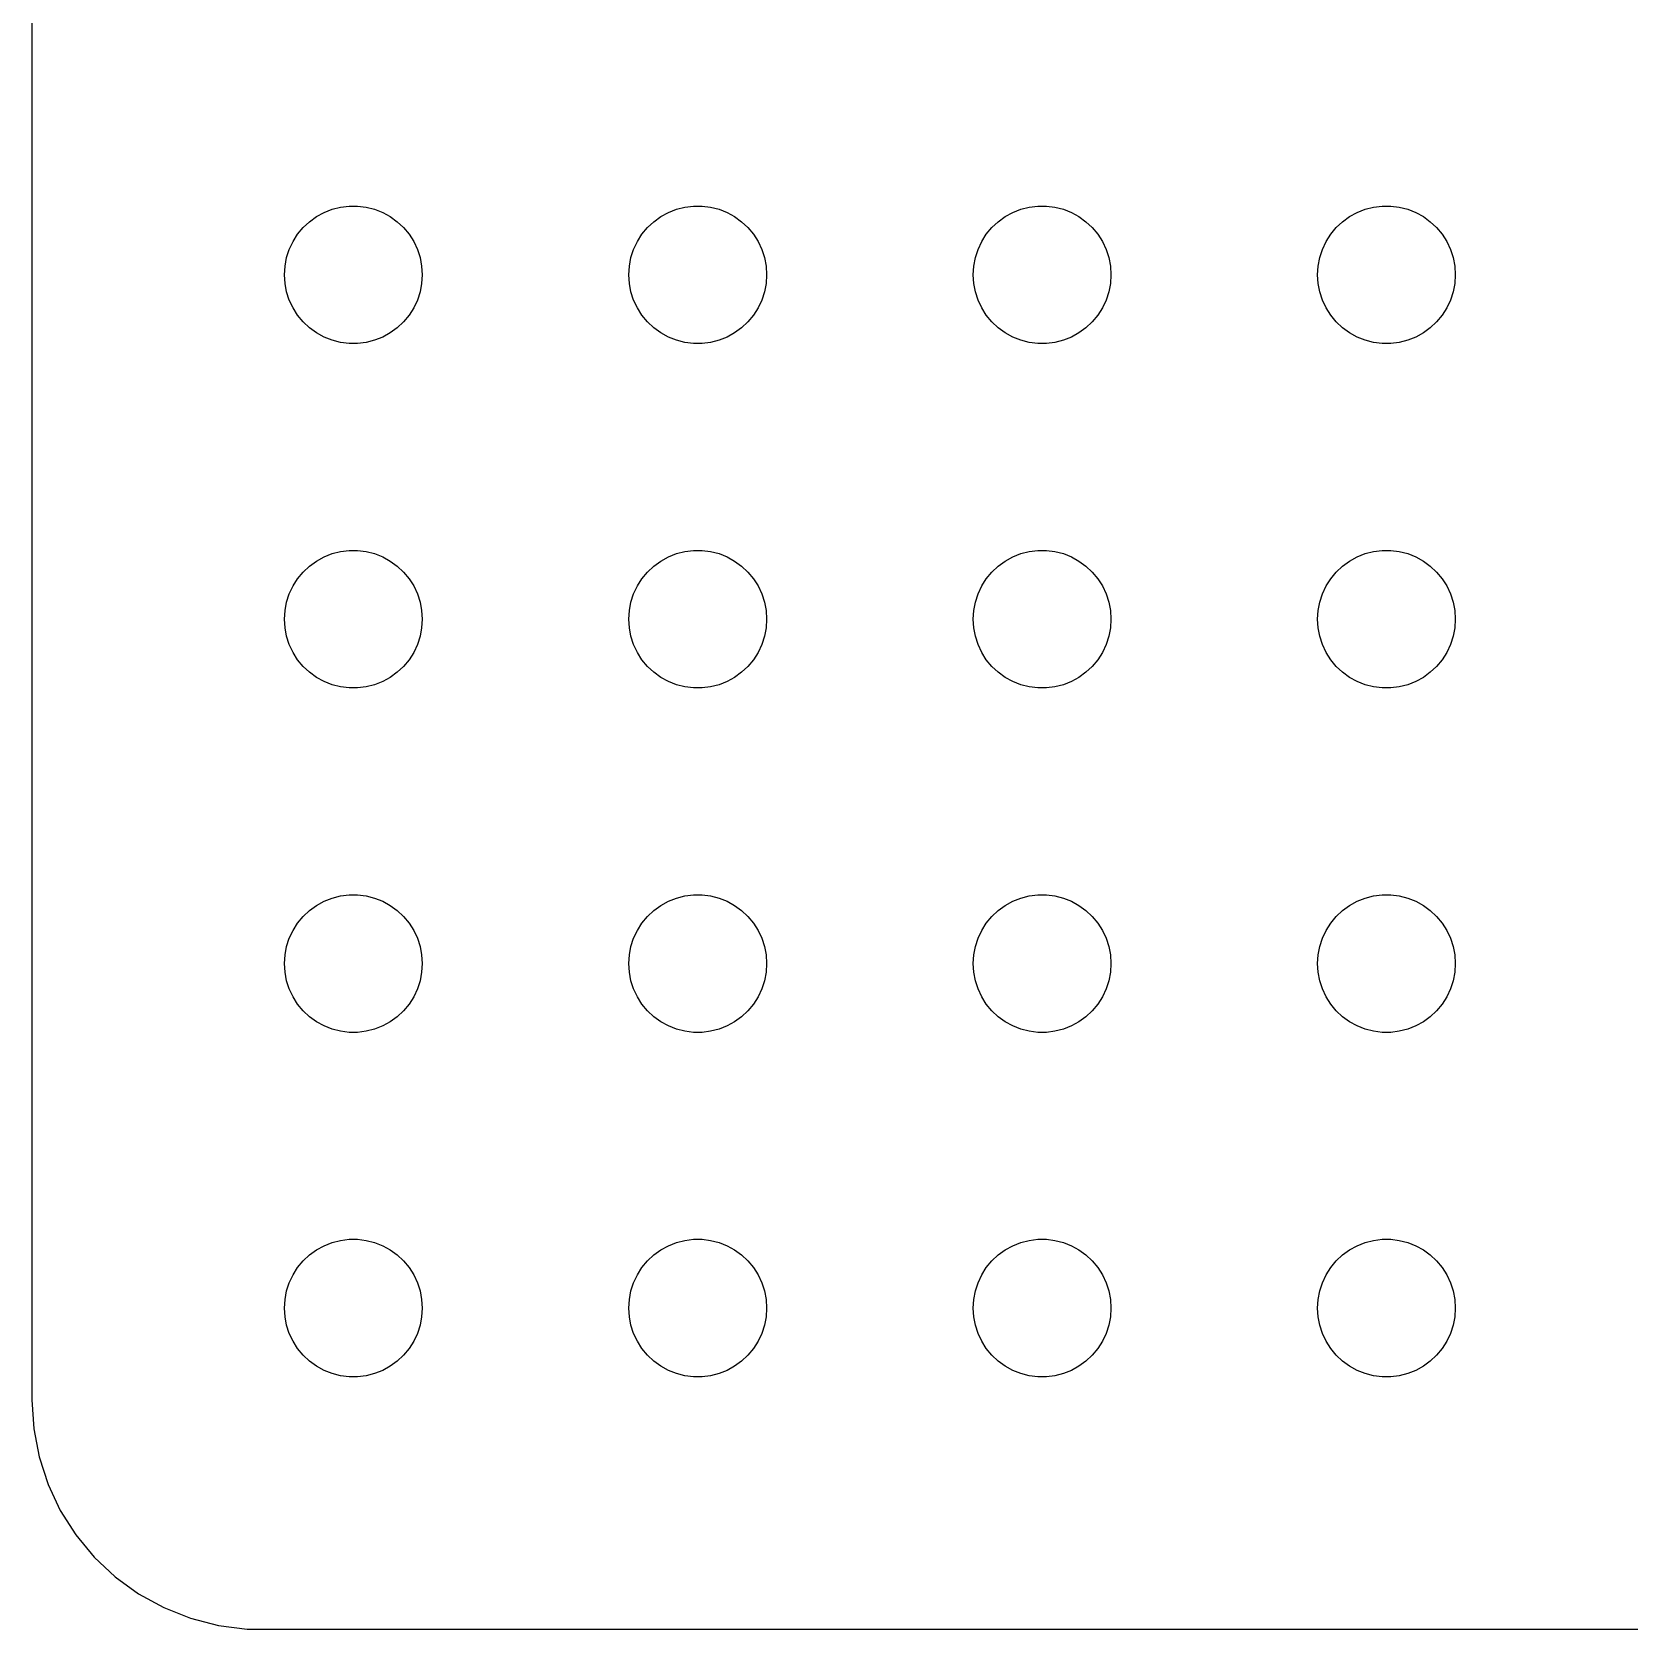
# Model space of a CAD drawing. Header units: metres. Extents: x -150 to 150, y -149 to 149.
# Drawn here: x -149.5 to -114.72, y -149.49 to -114.71 of the extents above; entities that cross this region are included whole.
import ezdxf

# ---------------------------------------------------------------- set-up
doc = ezdxf.new("R2010")
doc.units = ezdxf.units.M

msp = doc.modelspace()

# ---------------------------------------------------------------- linework, layer by layer
for p, q in [((-149.5, 144.5), (-149.5, -144.5)), ((-143.139, -118.643), (-142.964, -118.573)), ((-142.964, -118.573), (-142.781, -118.527)), ((-142.781, -118.527), (-142.594, -118.503)), ((-142.594, -118.503), (-142.406, -118.503)), ((-142.406, -118.503), (-142.219, -118.527)), ((-142.219, -118.527), (-142.036, -118.573)), ((-142.036, -118.573), (-141.861, -118.643)), ((-135.639, -118.643), (-135.464, -118.573)), ((-135.464, -118.573), (-135.281, -118.527)), ((-135.281, -118.527), (-135.094, -118.503)), ((-135.094, -118.503), (-134.906, -118.503)), ((-134.906, -118.503), (-134.719, -118.527)), ((-134.719, -118.527), (-134.536, -118.573)), ((-134.536, -118.573), (-134.361, -118.643)), ((-128.139, -118.643), (-127.964, -118.573)), ((-127.964, -118.573), (-127.781, -118.527)), ((-127.781, -118.527), (-127.594, -118.503)), ((-127.594, -118.503), (-127.406, -118.503)), ((-127.406, -118.503), (-127.219, -118.527)), ((-127.219, -118.527), (-127.036, -118.573)), ((-127.036, -118.573), (-126.861, -118.643)), ((-120.639, -118.643), (-120.464, -118.573)), ((-120.464, -118.573), (-120.281, -118.527)), ((-120.281, -118.527), (-120.094, -118.503)), ((-120.094, -118.503), (-119.906, -118.503)), ((-119.906, -118.503), (-119.719, -118.527)), ((-119.719, -118.527), (-119.536, -118.573)), ((-119.536, -118.573), (-119.361, -118.643)), ((-143.593, -118.973), (-143.456, -118.844)), ((-143.456, -118.844), (-143.304, -118.734)), ((-143.304, -118.734), (-143.139, -118.643)), ((-141.861, -118.643), (-141.696, -118.734)), ((-141.696, -118.734), (-141.544, -118.844)), ((-141.544, -118.844), (-141.407, -118.973)), ((-136.093, -118.973), (-135.956, -118.844)), ((-135.956, -118.844), (-135.804, -118.734)), ((-135.804, -118.734), (-135.639, -118.643)), ((-134.361, -118.643), (-134.196, -118.734)), ((-134.196, -118.734), (-134.044, -118.844)), ((-134.044, -118.844), (-133.907, -118.973)), ((-128.593, -118.973), (-128.456, -118.844)), ((-128.456, -118.844), (-128.304, -118.734)), ((-128.304, -118.734), (-128.139, -118.643)), ((-126.861, -118.643), (-126.696, -118.734)), ((-126.696, -118.734), (-126.544, -118.844)), ((-126.544, -118.844), (-126.407, -118.973)), ((-121.093, -118.973), (-120.956, -118.844)), ((-120.956, -118.844), (-120.804, -118.734)), ((-120.804, -118.734), (-120.639, -118.643)), ((-119.361, -118.643), (-119.196, -118.734)), ((-119.196, -118.734), (-119.044, -118.844)), ((-119.044, -118.844), (-118.907, -118.973)), ((-143.895, -119.448), (-143.814, -119.277)), ((-143.814, -119.277), (-143.714, -119.118)), ((-143.714, -119.118), (-143.593, -118.973)), ((-141.407, -118.973), (-141.286, -119.118)), ((-141.286, -119.118), (-141.186, -119.277)), ((-141.186, -119.277), (-141.105, -119.448)), ((-136.395, -119.448), (-136.314, -119.277)), ((-136.314, -119.277), (-136.214, -119.118)), ((-136.214, -119.118), (-136.093, -118.973)), ((-133.907, -118.973), (-133.786, -119.118)), ((-133.786, -119.118), (-133.686, -119.277)), ((-133.686, -119.277), (-133.605, -119.448)), ((-128.895, -119.448), (-128.814, -119.277)), ((-128.814, -119.277), (-128.714, -119.118)), ((-128.714, -119.118), (-128.593, -118.973)), ((-126.407, -118.973), (-126.286, -119.118)), ((-126.286, -119.118), (-126.186, -119.277)), ((-126.186, -119.277), (-126.105, -119.448)), ((-121.395, -119.448), (-121.314, -119.277)), ((-121.314, -119.277), (-121.214, -119.118)), ((-121.214, -119.118), (-121.093, -118.973)), ((-118.907, -118.973), (-118.786, -119.118)), ((-118.786, -119.118), (-118.686, -119.277)), ((-118.686, -119.277), (-118.605, -119.448)), ((-143.988, -119.812), (-143.953, -119.627)), ((-143.953, -119.627), (-143.895, -119.448)), ((-141.105, -119.448), (-141.047, -119.627)), ((-141.047, -119.627), (-141.012, -119.812)), ((-136.488, -119.812), (-136.453, -119.627)), ((-136.453, -119.627), (-136.395, -119.448)), ((-133.605, -119.448), (-133.547, -119.627)), ((-133.547, -119.627), (-133.512, -119.812)), ((-128.988, -119.812), (-128.953, -119.627)), ((-128.953, -119.627), (-128.895, -119.448)), ((-126.105, -119.448), (-126.047, -119.627)), ((-126.047, -119.627), (-126.012, -119.812)), ((-121.488, -119.812), (-121.453, -119.627)), ((-121.453, -119.627), (-121.395, -119.448)), ((-118.605, -119.448), (-118.547, -119.627)), ((-118.547, -119.627), (-118.512, -119.812)), ((-144, -120), (-143.988, -119.812)), ((-143.988, -120.188), (-144, -120)), ((-141.012, -119.812), (-141, -120)), ((-141, -120), (-141.012, -120.188)), ((-136.5, -120), (-136.488, -119.812)), ((-136.488, -120.188), (-136.5, -120)), ((-133.512, -119.812), (-133.5, -120)), ((-133.5, -120), (-133.512, -120.188)), ((-129, -120), (-128.988, -119.812)), ((-128.988, -120.188), (-129, -120)), ((-126.012, -119.812), (-126, -120)), ((-126, -120), (-126.012, -120.188)), ((-121.5, -120), (-121.488, -119.812)), ((-121.488, -120.188), (-121.5, -120)), ((-118.512, -119.812), (-118.5, -120)), ((-118.5, -120), (-118.512, -120.188)), ((-143.953, -120.373), (-143.988, -120.188)), ((-141.012, -120.188), (-141.047, -120.373)), ((-136.453, -120.373), (-136.488, -120.188)), ((-133.512, -120.188), (-133.547, -120.373)), ((-128.953, -120.373), (-128.988, -120.188)), ((-126.012, -120.188), (-126.047, -120.373)), ((-121.453, -120.373), (-121.488, -120.188)), ((-118.512, -120.188), (-118.547, -120.373)), ((-143.895, -120.552), (-143.953, -120.373)), ((-143.814, -120.723), (-143.895, -120.552)), ((-141.105, -120.552), (-141.186, -120.723)), ((-141.047, -120.373), (-141.105, -120.552)), ((-136.395, -120.552), (-136.453, -120.373)), ((-136.314, -120.723), (-136.395, -120.552)), ((-133.605, -120.552), (-133.686, -120.723)), ((-133.547, -120.373), (-133.605, -120.552)), ((-128.895, -120.552), (-128.953, -120.373)), ((-128.814, -120.723), (-128.895, -120.552)), ((-126.105, -120.552), (-126.186, -120.723)), ((-126.047, -120.373), (-126.105, -120.552)), ((-121.395, -120.552), (-121.453, -120.373)), ((-121.314, -120.723), (-121.395, -120.552)), ((-118.605, -120.552), (-118.686, -120.723)), ((-118.547, -120.373), (-118.605, -120.552)), ((-143.714, -120.882), (-143.814, -120.723)), ((-143.593, -121.027), (-143.714, -120.882)), ((-143.456, -121.156), (-143.593, -121.027)), ((-141.407, -121.027), (-141.544, -121.156)), ((-141.286, -120.882), (-141.407, -121.027)), ((-141.186, -120.723), (-141.286, -120.882)), ((-136.214, -120.882), (-136.314, -120.723)), ((-136.093, -121.027), (-136.214, -120.882)), ((-135.956, -121.156), (-136.093, -121.027)), ((-133.907, -121.027), (-134.044, -121.156)), ((-133.786, -120.882), (-133.907, -121.027)), ((-133.686, -120.723), (-133.786, -120.882)), ((-128.714, -120.882), (-128.814, -120.723)), ((-128.593, -121.027), (-128.714, -120.882)), ((-128.456, -121.156), (-128.593, -121.027)), ((-126.407, -121.027), (-126.544, -121.156)), ((-126.286, -120.882), (-126.407, -121.027)), ((-126.186, -120.723), (-126.286, -120.882)), ((-121.214, -120.882), (-121.314, -120.723)), ((-121.093, -121.027), (-121.214, -120.882)), ((-120.956, -121.156), (-121.093, -121.027)), ((-118.907, -121.027), (-119.044, -121.156)), ((-118.786, -120.882), (-118.907, -121.027)), ((-118.686, -120.723), (-118.786, -120.882)), ((-143.304, -121.266), (-143.456, -121.156)), ((-143.139, -121.357), (-143.304, -121.266)), ((-142.964, -121.427), (-143.139, -121.357)), ((-141.861, -121.357), (-142.036, -121.427)), ((-141.696, -121.266), (-141.861, -121.357)), ((-141.544, -121.156), (-141.696, -121.266)), ((-135.804, -121.266), (-135.956, -121.156)), ((-135.639, -121.357), (-135.804, -121.266)), ((-135.464, -121.427), (-135.639, -121.357)), ((-134.361, -121.357), (-134.536, -121.427)), ((-134.196, -121.266), (-134.361, -121.357)), ((-134.044, -121.156), (-134.196, -121.266)), ((-128.304, -121.266), (-128.456, -121.156)), ((-128.139, -121.357), (-128.304, -121.266)), ((-127.964, -121.427), (-128.139, -121.357)), ((-126.861, -121.357), (-127.036, -121.427)), ((-126.696, -121.266), (-126.861, -121.357)), ((-126.544, -121.156), (-126.696, -121.266)), ((-120.804, -121.266), (-120.956, -121.156)), ((-120.639, -121.357), (-120.804, -121.266)), ((-120.464, -121.427), (-120.639, -121.357)), ((-119.361, -121.357), (-119.536, -121.427)), ((-119.196, -121.266), (-119.361, -121.357)), ((-119.044, -121.156), (-119.196, -121.266)), ((-142.781, -121.473), (-142.964, -121.427)), ((-142.594, -121.497), (-142.781, -121.473)), ((-142.406, -121.497), (-142.594, -121.497)), ((-142.219, -121.473), (-142.406, -121.497)), ((-142.036, -121.427), (-142.219, -121.473)), ((-135.281, -121.473), (-135.464, -121.427)), ((-135.094, -121.497), (-135.281, -121.473)), ((-134.906, -121.497), (-135.094, -121.497)), ((-134.719, -121.473), (-134.906, -121.497)), ((-134.536, -121.427), (-134.719, -121.473)), ((-127.781, -121.473), (-127.964, -121.427)), ((-127.594, -121.497), (-127.781, -121.473)), ((-127.406, -121.497), (-127.594, -121.497)), ((-127.219, -121.473), (-127.406, -121.497)), ((-127.036, -121.427), (-127.219, -121.473)), ((-120.281, -121.473), (-120.464, -121.427)), ((-120.094, -121.497), (-120.281, -121.473)), ((-119.906, -121.497), (-120.094, -121.497)), ((-119.719, -121.473), (-119.906, -121.497)), ((-119.536, -121.427), (-119.719, -121.473)), ((-143.456, -126.344), (-143.304, -126.234)), ((-143.304, -126.234), (-143.139, -126.143)), ((-143.139, -126.143), (-142.964, -126.073)), ((-142.964, -126.073), (-142.781, -126.027)), ((-142.781, -126.027), (-142.594, -126.003)), ((-142.594, -126.003), (-142.406, -126.003)), ((-142.406, -126.003), (-142.219, -126.027)), ((-142.219, -126.027), (-142.036, -126.073)), ((-142.036, -126.073), (-141.861, -126.143)), ((-141.861, -126.143), (-141.696, -126.234)), ((-141.696, -126.234), (-141.544, -126.344)), ((-135.956, -126.344), (-135.804, -126.234)), ((-135.804, -126.234), (-135.639, -126.143)), ((-135.639, -126.143), (-135.464, -126.073)), ((-135.464, -126.073), (-135.281, -126.027)), ((-135.281, -126.027), (-135.094, -126.003)), ((-135.094, -126.003), (-134.906, -126.003)), ((-134.906, -126.003), (-134.719, -126.027)), ((-134.719, -126.027), (-134.536, -126.073)), ((-134.536, -126.073), (-134.361, -126.143)), ((-134.361, -126.143), (-134.196, -126.234)), ((-134.196, -126.234), (-134.044, -126.344)), ((-128.456, -126.344), (-128.304, -126.234)), ((-128.304, -126.234), (-128.139, -126.143)), ((-128.139, -126.143), (-127.964, -126.073)), ((-127.964, -126.073), (-127.781, -126.027)), ((-127.781, -126.027), (-127.594, -126.003)), ((-127.594, -126.003), (-127.406, -126.003)), ((-127.406, -126.003), (-127.219, -126.027)), ((-127.219, -126.027), (-127.036, -126.073)), ((-127.036, -126.073), (-126.861, -126.143)), ((-126.861, -126.143), (-126.696, -126.234)), ((-126.696, -126.234), (-126.544, -126.344)), ((-120.956, -126.344), (-120.804, -126.234)), ((-120.804, -126.234), (-120.639, -126.143)), ((-120.639, -126.143), (-120.464, -126.073)), ((-120.464, -126.073), (-120.281, -126.027)), ((-120.281, -126.027), (-120.094, -126.003)), ((-120.094, -126.003), (-119.906, -126.003)), ((-119.906, -126.003), (-119.719, -126.027)), ((-119.719, -126.027), (-119.536, -126.073)), ((-119.536, -126.073), (-119.361, -126.143)), ((-119.361, -126.143), (-119.196, -126.234)), ((-119.196, -126.234), (-119.044, -126.344)), ((-143.714, -126.618), (-143.593, -126.473)), ((-143.593, -126.473), (-143.456, -126.344)), ((-141.544, -126.344), (-141.407, -126.473)), ((-141.407, -126.473), (-141.286, -126.618)), ((-136.214, -126.618), (-136.093, -126.473)), ((-136.093, -126.473), (-135.956, -126.344)), ((-134.044, -126.344), (-133.907, -126.473)), ((-133.907, -126.473), (-133.786, -126.618)), ((-128.714, -126.618), (-128.593, -126.473)), ((-128.593, -126.473), (-128.456, -126.344)), ((-126.544, -126.344), (-126.407, -126.473)), ((-126.407, -126.473), (-126.286, -126.618)), ((-121.214, -126.618), (-121.093, -126.473)), ((-121.093, -126.473), (-120.956, -126.344)), ((-119.044, -126.344), (-118.907, -126.473)), ((-118.907, -126.473), (-118.786, -126.618)), ((-143.953, -127.127), (-143.895, -126.948)), ((-143.895, -126.948), (-143.814, -126.777)), ((-143.814, -126.777), (-143.714, -126.618)), ((-141.286, -126.618), (-141.186, -126.777)), ((-141.186, -126.777), (-141.105, -126.948)), ((-141.105, -126.948), (-141.047, -127.127)), ((-136.453, -127.127), (-136.395, -126.948)), ((-136.395, -126.948), (-136.314, -126.777)), ((-136.314, -126.777), (-136.214, -126.618)), ((-133.786, -126.618), (-133.686, -126.777)), ((-133.686, -126.777), (-133.605, -126.948)), ((-133.605, -126.948), (-133.547, -127.127)), ((-128.953, -127.127), (-128.895, -126.948)), ((-128.895, -126.948), (-128.814, -126.777)), ((-128.814, -126.777), (-128.714, -126.618)), ((-126.286, -126.618), (-126.186, -126.777)), ((-126.186, -126.777), (-126.105, -126.948)), ((-126.105, -126.948), (-126.047, -127.127)), ((-121.453, -127.127), (-121.395, -126.948)), ((-121.395, -126.948), (-121.314, -126.777)), ((-121.314, -126.777), (-121.214, -126.618)), ((-118.786, -126.618), (-118.686, -126.777)), ((-118.686, -126.777), (-118.605, -126.948)), ((-118.605, -126.948), (-118.547, -127.127)), ((-143.988, -127.312), (-143.953, -127.127)), ((-141.047, -127.127), (-141.012, -127.312)), ((-136.488, -127.312), (-136.453, -127.127)), ((-133.547, -127.127), (-133.512, -127.312)), ((-128.988, -127.312), (-128.953, -127.127)), ((-126.047, -127.127), (-126.012, -127.312)), ((-121.488, -127.312), (-121.453, -127.127)), ((-118.547, -127.127), (-118.512, -127.312)), ((-144, -127.5), (-143.988, -127.312)), ((-143.988, -127.688), (-144, -127.5)), ((-141.012, -127.312), (-141, -127.5)), ((-141, -127.5), (-141.012, -127.688)), ((-136.5, -127.5), (-136.488, -127.312)), ((-136.488, -127.688), (-136.5, -127.5)), ((-133.512, -127.312), (-133.5, -127.5)), ((-133.5, -127.5), (-133.512, -127.688)), ((-129, -127.5), (-128.988, -127.312)), ((-128.988, -127.688), (-129, -127.5)), ((-126.012, -127.312), (-126, -127.5)), ((-126, -127.5), (-126.012, -127.688)), ((-121.5, -127.5), (-121.488, -127.312)), ((-121.488, -127.688), (-121.5, -127.5)), ((-118.512, -127.312), (-118.5, -127.5)), ((-118.5, -127.5), (-118.512, -127.688)), ((-143.953, -127.873), (-143.988, -127.688)), ((-143.895, -128.052), (-143.953, -127.873)), ((-141.047, -127.873), (-141.105, -128.052)), ((-141.012, -127.688), (-141.047, -127.873)), ((-136.453, -127.873), (-136.488, -127.688)), ((-136.395, -128.052), (-136.453, -127.873)), ((-133.547, -127.873), (-133.605, -128.052)), ((-133.512, -127.688), (-133.547, -127.873)), ((-128.953, -127.873), (-128.988, -127.688)), ((-128.895, -128.052), (-128.953, -127.873)), ((-126.047, -127.873), (-126.105, -128.052)), ((-126.012, -127.688), (-126.047, -127.873)), ((-121.453, -127.873), (-121.488, -127.688)), ((-121.395, -128.052), (-121.453, -127.873)), ((-118.547, -127.873), (-118.605, -128.052)), ((-118.512, -127.688), (-118.547, -127.873)), ((-143.814, -128.223), (-143.895, -128.052)), ((-143.714, -128.382), (-143.814, -128.223)), ((-141.186, -128.223), (-141.286, -128.382)), ((-141.105, -128.052), (-141.186, -128.223)), ((-136.314, -128.223), (-136.395, -128.052)), ((-136.214, -128.382), (-136.314, -128.223)), ((-133.686, -128.223), (-133.786, -128.382)), ((-133.605, -128.052), (-133.686, -128.223)), ((-128.814, -128.223), (-128.895, -128.052)), ((-128.714, -128.382), (-128.814, -128.223)), ((-126.186, -128.223), (-126.286, -128.382)), ((-126.105, -128.052), (-126.186, -128.223)), ((-121.314, -128.223), (-121.395, -128.052)), ((-121.214, -128.382), (-121.314, -128.223)), ((-118.686, -128.223), (-118.786, -128.382)), ((-118.605, -128.052), (-118.686, -128.223)), ((-143.593, -128.527), (-143.714, -128.382)), ((-143.456, -128.656), (-143.593, -128.527)), ((-143.304, -128.766), (-143.456, -128.656)), ((-141.544, -128.656), (-141.696, -128.766)), ((-141.407, -128.527), (-141.544, -128.656)), ((-141.286, -128.382), (-141.407, -128.527)), ((-136.093, -128.527), (-136.214, -128.382)), ((-135.956, -128.656), (-136.093, -128.527)), ((-135.804, -128.766), (-135.956, -128.656)), ((-134.044, -128.656), (-134.196, -128.766)), ((-133.907, -128.527), (-134.044, -128.656)), ((-133.786, -128.382), (-133.907, -128.527)), ((-128.593, -128.527), (-128.714, -128.382)), ((-128.456, -128.656), (-128.593, -128.527)), ((-128.304, -128.766), (-128.456, -128.656)), ((-126.544, -128.656), (-126.696, -128.766)), ((-126.407, -128.527), (-126.544, -128.656)), ((-126.286, -128.382), (-126.407, -128.527)), ((-121.093, -128.527), (-121.214, -128.382)), ((-120.956, -128.656), (-121.093, -128.527)), ((-120.804, -128.766), (-120.956, -128.656)), ((-119.044, -128.656), (-119.196, -128.766)), ((-118.907, -128.527), (-119.044, -128.656)), ((-118.786, -128.382), (-118.907, -128.527)), ((-143.139, -128.857), (-143.304, -128.766)), ((-142.964, -128.927), (-143.139, -128.857)), ((-142.781, -128.973), (-142.964, -128.927)), ((-142.594, -128.997), (-142.781, -128.973)), ((-142.406, -128.997), (-142.594, -128.997)), ((-142.219, -128.973), (-142.406, -128.997)), ((-142.036, -128.927), (-142.219, -128.973)), ((-141.861, -128.857), (-142.036, -128.927)), ((-141.696, -128.766), (-141.861, -128.857)), ((-135.639, -128.857), (-135.804, -128.766)), ((-135.464, -128.927), (-135.639, -128.857)), ((-135.281, -128.973), (-135.464, -128.927)), ((-135.094, -128.997), (-135.281, -128.973)), ((-134.906, -128.997), (-135.094, -128.997)), ((-134.719, -128.973), (-134.906, -128.997)), ((-134.536, -128.927), (-134.719, -128.973)), ((-134.361, -128.857), (-134.536, -128.927)), ((-134.196, -128.766), (-134.361, -128.857)), ((-128.139, -128.857), (-128.304, -128.766)), ((-127.964, -128.927), (-128.139, -128.857)), ((-127.781, -128.973), (-127.964, -128.927)), ((-127.594, -128.997), (-127.781, -128.973)), ((-127.406, -128.997), (-127.594, -128.997)), ((-127.219, -128.973), (-127.406, -128.997)), ((-127.036, -128.927), (-127.219, -128.973)), ((-126.861, -128.857), (-127.036, -128.927)), ((-126.696, -128.766), (-126.861, -128.857)), ((-120.639, -128.857), (-120.804, -128.766)), ((-120.464, -128.927), (-120.639, -128.857)), ((-120.281, -128.973), (-120.464, -128.927)), ((-120.094, -128.997), (-120.281, -128.973)), ((-119.906, -128.997), (-120.094, -128.997)), ((-119.719, -128.973), (-119.906, -128.997)), ((-119.536, -128.927), (-119.719, -128.973)), ((-119.361, -128.857), (-119.536, -128.927)), ((-119.196, -128.766), (-119.361, -128.857)), ((-142.964, -133.573), (-142.781, -133.527)), ((-142.781, -133.527), (-142.594, -133.503)), ((-142.594, -133.503), (-142.406, -133.503)), ((-142.406, -133.503), (-142.219, -133.527)), ((-142.219, -133.527), (-142.036, -133.573)), ((-135.464, -133.573), (-135.281, -133.527)), ((-135.281, -133.527), (-135.094, -133.503)), ((-135.094, -133.503), (-134.906, -133.503)), ((-134.906, -133.503), (-134.719, -133.527)), ((-134.719, -133.527), (-134.536, -133.573)), ((-127.964, -133.573), (-127.781, -133.527)), ((-127.781, -133.527), (-127.594, -133.503)), ((-127.594, -133.503), (-127.406, -133.503)), ((-127.406, -133.503), (-127.219, -133.527)), ((-127.219, -133.527), (-127.036, -133.573)), ((-120.464, -133.573), (-120.281, -133.527)), ((-120.281, -133.527), (-120.094, -133.503)), ((-120.094, -133.503), (-119.906, -133.503)), ((-119.906, -133.503), (-119.719, -133.527)), ((-119.719, -133.527), (-119.536, -133.573)), ((-143.593, -133.973), (-143.456, -133.844)), ((-143.456, -133.844), (-143.304, -133.734)), ((-143.304, -133.734), (-143.139, -133.643)), ((-143.139, -133.643), (-142.964, -133.573)), ((-142.036, -133.573), (-141.861, -133.643)), ((-141.861, -133.643), (-141.696, -133.734)), ((-141.696, -133.734), (-141.544, -133.844)), ((-141.544, -133.844), (-141.407, -133.973)), ((-136.093, -133.973), (-135.956, -133.844)), ((-135.956, -133.844), (-135.804, -133.734)), ((-135.804, -133.734), (-135.639, -133.643)), ((-135.639, -133.643), (-135.464, -133.573)), ((-134.536, -133.573), (-134.361, -133.643)), ((-134.361, -133.643), (-134.196, -133.734)), ((-134.196, -133.734), (-134.044, -133.844)), ((-134.044, -133.844), (-133.907, -133.973)), ((-128.593, -133.973), (-128.456, -133.844)), ((-128.456, -133.844), (-128.304, -133.734)), ((-128.304, -133.734), (-128.139, -133.643)), ((-128.139, -133.643), (-127.964, -133.573)), ((-127.036, -133.573), (-126.861, -133.643)), ((-126.861, -133.643), (-126.696, -133.734)), ((-126.696, -133.734), (-126.544, -133.844)), ((-126.544, -133.844), (-126.407, -133.973)), ((-121.093, -133.973), (-120.956, -133.844)), ((-120.956, -133.844), (-120.804, -133.734)), ((-120.804, -133.734), (-120.639, -133.643)), ((-120.639, -133.643), (-120.464, -133.573)), ((-119.536, -133.573), (-119.361, -133.643)), ((-119.361, -133.643), (-119.196, -133.734)), ((-119.196, -133.734), (-119.044, -133.844)), ((-119.044, -133.844), (-118.907, -133.973)), ((-143.814, -134.277), (-143.714, -134.118)), ((-143.714, -134.118), (-143.593, -133.973)), ((-141.407, -133.973), (-141.286, -134.118)), ((-141.286, -134.118), (-141.186, -134.277)), ((-136.314, -134.277), (-136.214, -134.118)), ((-136.214, -134.118), (-136.093, -133.973)), ((-133.907, -133.973), (-133.786, -134.118)), ((-133.786, -134.118), (-133.686, -134.277)), ((-128.814, -134.277), (-128.714, -134.118)), ((-128.714, -134.118), (-128.593, -133.973)), ((-126.407, -133.973), (-126.286, -134.118)), ((-126.286, -134.118), (-126.186, -134.277)), ((-121.314, -134.277), (-121.214, -134.118)), ((-121.214, -134.118), (-121.093, -133.973)), ((-118.907, -133.973), (-118.786, -134.118)), ((-118.786, -134.118), (-118.686, -134.277)), ((-143.953, -134.627), (-143.895, -134.448)), ((-143.895, -134.448), (-143.814, -134.277)), ((-141.186, -134.277), (-141.105, -134.448)), ((-141.105, -134.448), (-141.047, -134.627)), ((-136.453, -134.627), (-136.395, -134.448)), ((-136.395, -134.448), (-136.314, -134.277)), ((-133.686, -134.277), (-133.605, -134.448)), ((-133.605, -134.448), (-133.547, -134.627)), ((-128.953, -134.627), (-128.895, -134.448)), ((-128.895, -134.448), (-128.814, -134.277)), ((-126.186, -134.277), (-126.105, -134.448)), ((-126.105, -134.448), (-126.047, -134.627)), ((-121.453, -134.627), (-121.395, -134.448)), ((-121.395, -134.448), (-121.314, -134.277)), ((-118.686, -134.277), (-118.605, -134.448)), ((-118.605, -134.448), (-118.547, -134.627)), ((-144, -135), (-143.988, -134.812)), ((-143.988, -134.812), (-143.953, -134.627)), ((-141.047, -134.627), (-141.012, -134.812)), ((-141.012, -134.812), (-141, -135)), ((-136.5, -135), (-136.488, -134.812)), ((-136.488, -134.812), (-136.453, -134.627)), ((-133.547, -134.627), (-133.512, -134.812)), ((-133.512, -134.812), (-133.5, -135)), ((-129, -135), (-128.988, -134.812)), ((-128.988, -134.812), (-128.953, -134.627)), ((-126.047, -134.627), (-126.012, -134.812)), ((-126.012, -134.812), (-126, -135)), ((-121.5, -135), (-121.488, -134.812)), ((-121.488, -134.812), (-121.453, -134.627)), ((-118.547, -134.627), (-118.512, -134.812)), ((-118.512, -134.812), (-118.5, -135)), ((-143.988, -135.188), (-144, -135)), ((-143.953, -135.373), (-143.988, -135.188)), ((-141.012, -135.188), (-141.047, -135.373)), ((-141, -135), (-141.012, -135.188)), ((-136.488, -135.188), (-136.5, -135)), ((-136.453, -135.373), (-136.488, -135.188)), ((-133.512, -135.188), (-133.547, -135.373)), ((-133.5, -135), (-133.512, -135.188)), ((-128.988, -135.188), (-129, -135)), ((-128.953, -135.373), (-128.988, -135.188)), ((-126.012, -135.188), (-126.047, -135.373)), ((-126, -135), (-126.012, -135.188)), ((-121.488, -135.188), (-121.5, -135)), ((-121.453, -135.373), (-121.488, -135.188)), ((-118.512, -135.188), (-118.547, -135.373)), ((-118.5, -135), (-118.512, -135.188)), ((-143.895, -135.552), (-143.953, -135.373)), ((-143.814, -135.723), (-143.895, -135.552)), ((-141.105, -135.552), (-141.186, -135.723)), ((-141.047, -135.373), (-141.105, -135.552)), ((-136.395, -135.552), (-136.453, -135.373)), ((-136.314, -135.723), (-136.395, -135.552)), ((-133.605, -135.552), (-133.686, -135.723)), ((-133.547, -135.373), (-133.605, -135.552)), ((-128.895, -135.552), (-128.953, -135.373)), ((-128.814, -135.723), (-128.895, -135.552)), ((-126.105, -135.552), (-126.186, -135.723)), ((-126.047, -135.373), (-126.105, -135.552)), ((-121.395, -135.552), (-121.453, -135.373)), ((-121.314, -135.723), (-121.395, -135.552)), ((-118.605, -135.552), (-118.686, -135.723)), ((-118.547, -135.373), (-118.605, -135.552)), ((-143.714, -135.882), (-143.814, -135.723)), ((-143.593, -136.027), (-143.714, -135.882)), ((-141.286, -135.882), (-141.407, -136.027)), ((-141.186, -135.723), (-141.286, -135.882)), ((-136.214, -135.882), (-136.314, -135.723)), ((-136.093, -136.027), (-136.214, -135.882)), ((-133.786, -135.882), (-133.907, -136.027)), ((-133.686, -135.723), (-133.786, -135.882)), ((-128.714, -135.882), (-128.814, -135.723)), ((-128.593, -136.027), (-128.714, -135.882)), ((-126.286, -135.882), (-126.407, -136.027)), ((-126.186, -135.723), (-126.286, -135.882)), ((-121.214, -135.882), (-121.314, -135.723)), ((-121.093, -136.027), (-121.214, -135.882)), ((-118.786, -135.882), (-118.907, -136.027)), ((-118.686, -135.723), (-118.786, -135.882)), ((-143.456, -136.156), (-143.593, -136.027)), ((-143.304, -136.266), (-143.456, -136.156)), ((-143.139, -136.357), (-143.304, -136.266)), ((-141.696, -136.266), (-141.861, -136.357)), ((-141.544, -136.156), (-141.696, -136.266)), ((-141.407, -136.027), (-141.544, -136.156)), ((-135.956, -136.156), (-136.093, -136.027)), ((-135.804, -136.266), (-135.956, -136.156)), ((-135.639, -136.357), (-135.804, -136.266)), ((-134.196, -136.266), (-134.361, -136.357)), ((-134.044, -136.156), (-134.196, -136.266)), ((-133.907, -136.027), (-134.044, -136.156)), ((-128.456, -136.156), (-128.593, -136.027)), ((-128.304, -136.266), (-128.456, -136.156)), ((-128.139, -136.357), (-128.304, -136.266)), ((-126.696, -136.266), (-126.861, -136.357)), ((-126.544, -136.156), (-126.696, -136.266)), ((-126.407, -136.027), (-126.544, -136.156)), ((-120.956, -136.156), (-121.093, -136.027)), ((-120.804, -136.266), (-120.956, -136.156)), ((-120.639, -136.357), (-120.804, -136.266)), ((-119.196, -136.266), (-119.361, -136.357)), ((-119.044, -136.156), (-119.196, -136.266)), ((-118.907, -136.027), (-119.044, -136.156)), ((-142.964, -136.427), (-143.139, -136.357)), ((-142.781, -136.473), (-142.964, -136.427)), ((-142.594, -136.497), (-142.781, -136.473)), ((-142.406, -136.497), (-142.594, -136.497)), ((-142.219, -136.473), (-142.406, -136.497)), ((-142.036, -136.427), (-142.219, -136.473)), ((-141.861, -136.357), (-142.036, -136.427)), ((-135.464, -136.427), (-135.639, -136.357)), ((-135.281, -136.473), (-135.464, -136.427)), ((-135.094, -136.497), (-135.281, -136.473)), ((-134.906, -136.497), (-135.094, -136.497)), ((-134.719, -136.473), (-134.906, -136.497)), ((-134.536, -136.427), (-134.719, -136.473)), ((-134.361, -136.357), (-134.536, -136.427)), ((-127.964, -136.427), (-128.139, -136.357)), ((-127.781, -136.473), (-127.964, -136.427)), ((-127.594, -136.497), (-127.781, -136.473)), ((-127.406, -136.497), (-127.594, -136.497)), ((-127.219, -136.473), (-127.406, -136.497)), ((-127.036, -136.427), (-127.219, -136.473)), ((-126.861, -136.357), (-127.036, -136.427)), ((-120.464, -136.427), (-120.639, -136.357)), ((-120.281, -136.473), (-120.464, -136.427)), ((-120.094, -136.497), (-120.281, -136.473)), ((-119.906, -136.497), (-120.094, -136.497)), ((-119.719, -136.473), (-119.906, -136.497)), ((-119.536, -136.427), (-119.719, -136.473)), ((-119.361, -136.357), (-119.536, -136.427)), ((-143.304, -141.234), (-143.139, -141.143)), ((-143.139, -141.143), (-142.964, -141.073)), ((-142.964, -141.073), (-142.781, -141.027)), ((-142.781, -141.027), (-142.594, -141.003)), ((-142.594, -141.003), (-142.406, -141.003)), ((-142.406, -141.003), (-142.219, -141.027)), ((-142.219, -141.027), (-142.036, -141.073)), ((-142.036, -141.073), (-141.861, -141.143)), ((-141.861, -141.143), (-141.696, -141.234)), ((-135.804, -141.234), (-135.639, -141.143)), ((-135.639, -141.143), (-135.464, -141.073)), ((-135.464, -141.073), (-135.281, -141.027)), ((-135.281, -141.027), (-135.094, -141.003)), ((-135.094, -141.003), (-134.906, -141.003)), ((-134.906, -141.003), (-134.719, -141.027)), ((-134.719, -141.027), (-134.536, -141.073)), ((-134.536, -141.073), (-134.361, -141.143)), ((-134.361, -141.143), (-134.196, -141.234)), ((-128.304, -141.234), (-128.139, -141.143)), ((-128.139, -141.143), (-127.964, -141.073)), ((-127.964, -141.073), (-127.781, -141.027)), ((-127.781, -141.027), (-127.594, -141.003)), ((-127.594, -141.003), (-127.406, -141.003)), ((-127.406, -141.003), (-127.219, -141.027)), ((-127.219, -141.027), (-127.036, -141.073)), ((-127.036, -141.073), (-126.861, -141.143)), ((-126.861, -141.143), (-126.696, -141.234)), ((-120.804, -141.234), (-120.639, -141.143)), ((-120.639, -141.143), (-120.464, -141.073)), ((-120.464, -141.073), (-120.281, -141.027)), ((-120.281, -141.027), (-120.094, -141.003)), ((-120.094, -141.003), (-119.906, -141.003)), ((-119.906, -141.003), (-119.719, -141.027)), ((-119.719, -141.027), (-119.536, -141.073)), ((-119.536, -141.073), (-119.361, -141.143)), ((-119.361, -141.143), (-119.196, -141.234)), ((-143.714, -141.618), (-143.593, -141.473)), ((-143.593, -141.473), (-143.456, -141.344)), ((-143.456, -141.344), (-143.304, -141.234)), ((-141.696, -141.234), (-141.544, -141.344)), ((-141.544, -141.344), (-141.407, -141.473)), ((-141.407, -141.473), (-141.286, -141.618)), ((-136.214, -141.618), (-136.093, -141.473)), ((-136.093, -141.473), (-135.956, -141.344)), ((-135.956, -141.344), (-135.804, -141.234)), ((-134.196, -141.234), (-134.044, -141.344)), ((-134.044, -141.344), (-133.907, -141.473)), ((-133.907, -141.473), (-133.786, -141.618)), ((-128.714, -141.618), (-128.593, -141.473)), ((-128.593, -141.473), (-128.456, -141.344)), ((-128.456, -141.344), (-128.304, -141.234)), ((-126.696, -141.234), (-126.544, -141.344)), ((-126.544, -141.344), (-126.407, -141.473)), ((-126.407, -141.473), (-126.286, -141.618)), ((-121.214, -141.618), (-121.093, -141.473)), ((-121.093, -141.473), (-120.956, -141.344)), ((-120.956, -141.344), (-120.804, -141.234)), ((-119.196, -141.234), (-119.044, -141.344)), ((-119.044, -141.344), (-118.907, -141.473)), ((-118.907, -141.473), (-118.786, -141.618)), ((-143.895, -141.948), (-143.814, -141.777)), ((-143.814, -141.777), (-143.714, -141.618)), ((-141.286, -141.618), (-141.186, -141.777)), ((-141.186, -141.777), (-141.105, -141.948)), ((-136.395, -141.948), (-136.314, -141.777)), ((-136.314, -141.777), (-136.214, -141.618)), ((-133.786, -141.618), (-133.686, -141.777)), ((-133.686, -141.777), (-133.605, -141.948)), ((-128.895, -141.948), (-128.814, -141.777)), ((-128.814, -141.777), (-128.714, -141.618)), ((-126.286, -141.618), (-126.186, -141.777)), ((-126.186, -141.777), (-126.105, -141.948)), ((-121.395, -141.948), (-121.314, -141.777)), ((-121.314, -141.777), (-121.214, -141.618)), ((-118.786, -141.618), (-118.686, -141.777)), ((-118.686, -141.777), (-118.605, -141.948)), ((-143.988, -142.312), (-143.953, -142.127)), ((-143.953, -142.127), (-143.895, -141.948)), ((-141.105, -141.948), (-141.047, -142.127)), ((-141.047, -142.127), (-141.012, -142.312)), ((-136.488, -142.312), (-136.453, -142.127)), ((-136.453, -142.127), (-136.395, -141.948)), ((-133.605, -141.948), (-133.547, -142.127)), ((-133.547, -142.127), (-133.512, -142.312)), ((-128.988, -142.312), (-128.953, -142.127)), ((-128.953, -142.127), (-128.895, -141.948)), ((-126.105, -141.948), (-126.047, -142.127)), ((-126.047, -142.127), (-126.012, -142.312)), ((-121.488, -142.312), (-121.453, -142.127)), ((-121.453, -142.127), (-121.395, -141.948)), ((-118.605, -141.948), (-118.547, -142.127)), ((-118.547, -142.127), (-118.512, -142.312)), ((-144, -142.5), (-143.988, -142.312)), ((-143.988, -142.688), (-144, -142.5)), ((-141.012, -142.312), (-141, -142.5)), ((-141, -142.5), (-141.012, -142.688)), ((-136.5, -142.5), (-136.488, -142.312)), ((-136.488, -142.688), (-136.5, -142.5)), ((-133.512, -142.312), (-133.5, -142.5)), ((-133.5, -142.5), (-133.512, -142.688)), ((-129, -142.5), (-128.988, -142.312)), ((-128.988, -142.688), (-129, -142.5)), ((-126.012, -142.312), (-126, -142.5)), ((-126, -142.5), (-126.012, -142.688)), ((-121.5, -142.5), (-121.488, -142.312)), ((-121.488, -142.688), (-121.5, -142.5)), ((-118.512, -142.312), (-118.5, -142.5)), ((-118.5, -142.5), (-118.512, -142.688)), ((-143.953, -142.873), (-143.988, -142.688)), ((-143.895, -143.052), (-143.953, -142.873)), ((-141.047, -142.873), (-141.105, -143.052)), ((-141.012, -142.688), (-141.047, -142.873)), ((-136.453, -142.873), (-136.488, -142.688)), ((-136.395, -143.052), (-136.453, -142.873)), ((-133.547, -142.873), (-133.605, -143.052)), ((-133.512, -142.688), (-133.547, -142.873)), ((-128.953, -142.873), (-128.988, -142.688)), ((-128.895, -143.052), (-128.953, -142.873)), ((-126.047, -142.873), (-126.105, -143.052)), ((-126.012, -142.688), (-126.047, -142.873)), ((-121.453, -142.873), (-121.488, -142.688)), ((-121.395, -143.052), (-121.453, -142.873)), ((-118.547, -142.873), (-118.605, -143.052)), ((-118.512, -142.688), (-118.547, -142.873)), ((-143.814, -143.223), (-143.895, -143.052)), ((-143.714, -143.382), (-143.814, -143.223)), ((-141.186, -143.223), (-141.286, -143.382)), ((-141.105, -143.052), (-141.186, -143.223)), ((-136.314, -143.223), (-136.395, -143.052)), ((-136.214, -143.382), (-136.314, -143.223)), ((-133.686, -143.223), (-133.786, -143.382)), ((-133.605, -143.052), (-133.686, -143.223)), ((-128.814, -143.223), (-128.895, -143.052)), ((-128.714, -143.382), (-128.814, -143.223)), ((-126.186, -143.223), (-126.286, -143.382)), ((-126.105, -143.052), (-126.186, -143.223)), ((-121.314, -143.223), (-121.395, -143.052)), ((-121.214, -143.382), (-121.314, -143.223)), ((-118.686, -143.223), (-118.786, -143.382)), ((-118.605, -143.052), (-118.686, -143.223)), ((-143.593, -143.527), (-143.714, -143.382)), ((-143.456, -143.656), (-143.593, -143.527)), ((-143.304, -143.766), (-143.456, -143.656)), ((-141.544, -143.656), (-141.696, -143.766)), ((-141.407, -143.527), (-141.544, -143.656)), ((-141.286, -143.382), (-141.407, -143.527)), ((-136.093, -143.527), (-136.214, -143.382)), ((-135.956, -143.656), (-136.093, -143.527)), ((-135.804, -143.766), (-135.956, -143.656)), ((-134.044, -143.656), (-134.196, -143.766)), ((-133.907, -143.527), (-134.044, -143.656)), ((-133.786, -143.382), (-133.907, -143.527)), ((-128.593, -143.527), (-128.714, -143.382)), ((-128.456, -143.656), (-128.593, -143.527)), ((-128.304, -143.766), (-128.456, -143.656)), ((-126.544, -143.656), (-126.696, -143.766)), ((-126.407, -143.527), (-126.544, -143.656)), ((-126.286, -143.382), (-126.407, -143.527)), ((-121.093, -143.527), (-121.214, -143.382)), ((-120.956, -143.656), (-121.093, -143.527)), ((-120.804, -143.766), (-120.956, -143.656)), ((-119.044, -143.656), (-119.196, -143.766)), ((-118.907, -143.527), (-119.044, -143.656)), ((-118.786, -143.382), (-118.907, -143.527)), ((-143.139, -143.857), (-143.304, -143.766)), ((-142.964, -143.927), (-143.139, -143.857)), ((-142.781, -143.973), (-142.964, -143.927)), ((-142.594, -143.997), (-142.781, -143.973)), ((-142.406, -143.997), (-142.594, -143.997)), ((-142.219, -143.973), (-142.406, -143.997)), ((-142.036, -143.927), (-142.219, -143.973)), ((-141.861, -143.857), (-142.036, -143.927)), ((-141.696, -143.766), (-141.861, -143.857)), ((-135.639, -143.857), (-135.804, -143.766)), ((-135.464, -143.927), (-135.639, -143.857)), ((-135.281, -143.973), (-135.464, -143.927)), ((-135.094, -143.997), (-135.281, -143.973)), ((-134.906, -143.997), (-135.094, -143.997)), ((-134.719, -143.973), (-134.906, -143.997)), ((-134.536, -143.927), (-134.719, -143.973)), ((-134.361, -143.857), (-134.536, -143.927)), ((-134.196, -143.766), (-134.361, -143.857)), ((-128.139, -143.857), (-128.304, -143.766)), ((-127.964, -143.927), (-128.139, -143.857)), ((-127.781, -143.973), (-127.964, -143.927)), ((-127.594, -143.997), (-127.781, -143.973)), ((-127.406, -143.997), (-127.594, -143.997)), ((-127.219, -143.973), (-127.406, -143.997)), ((-127.036, -143.927), (-127.219, -143.973)), ((-126.861, -143.857), (-127.036, -143.927)), ((-126.696, -143.766), (-126.861, -143.857)), ((-120.639, -143.857), (-120.804, -143.766)), ((-120.464, -143.927), (-120.639, -143.857)), ((-120.281, -143.973), (-120.464, -143.927)), ((-120.094, -143.997), (-120.281, -143.973)), ((-119.906, -143.997), (-120.094, -143.997)), ((-119.719, -143.973), (-119.906, -143.997)), ((-119.536, -143.927), (-119.719, -143.973)), ((-119.361, -143.857), (-119.536, -143.927)), ((-119.196, -143.766), (-119.361, -143.857)), ((-149.5, -144.5), (-149.461, -145.127)), ((-149.461, -145.127), (-149.343, -145.743)), ((-149.343, -145.743), (-149.149, -146.341)), ((-149.149, -146.341), (-148.882, -146.909)), ((-148.882, -146.909), (-148.545, -147.439)), ((-148.545, -147.439), (-148.145, -147.923)), ((-148.145, -147.923), (-147.687, -148.353)), ((-147.687, -148.353), (-147.179, -148.722)), ((-147.179, -148.722), (-146.629, -149.024)), ((-146.629, -149.024), (-146.045, -149.255)), ((-146.045, -149.255), (-145.437, -149.411)), ((-145.437, -149.411), (-144.814, -149.49)), ((-144.814, -149.49), (144.814, -149.49))]:
    msp.add_line(p, q)

doc.saveas('drawing.dxf')
